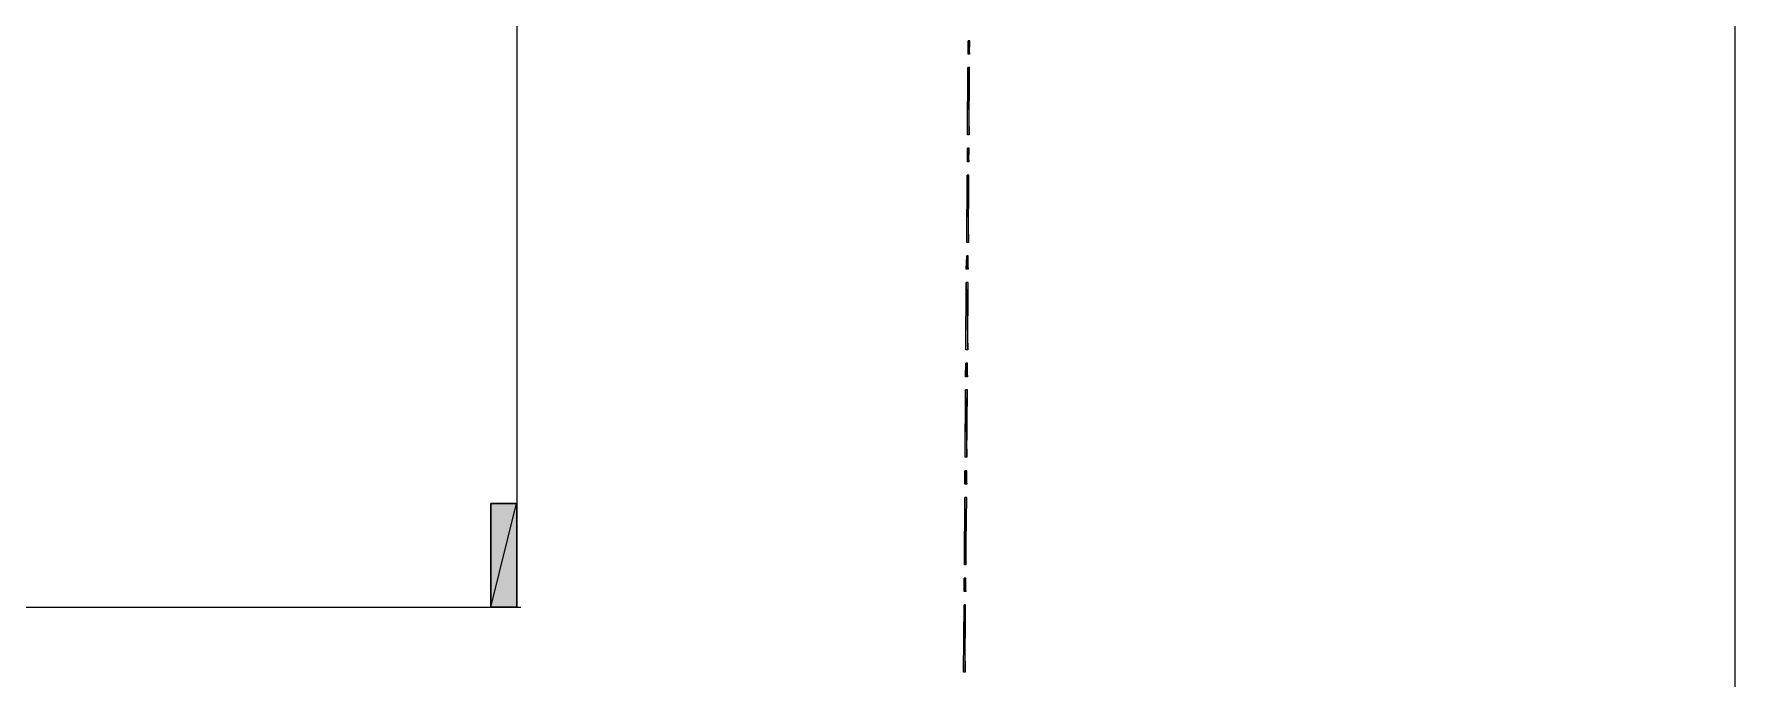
# Model space of a CAD drawing. Header units: feet. Extents: x 2272 to 4893, y 337 to 2916.
# Drawn here: x 4499.5 to 4892.6, y 2149.5 to 2298.4 of the extents above; entities that cross this region are included whole.
import ezdxf

# ---------------------------------------------------------------- set-up
doc = ezdxf.new("R2010")
doc.units = ezdxf.units.FT

msp = doc.modelspace()

# ---------------------------------------------------------------- hatches: boundary and pattern name
at = {"true_color": 0x999999, "transparency": 33554687}
h = msp.add_hatch(color=253, dxfattribs=at)
h.paths.add_polyline_path([(4715.81, 2296.86), (4715.385, 2296.86), (4715.712, 2293.759)])
h.paths.add_polyline_path([(4715.385, 2296.86), (4715.712, 2293.759), (4715.385, 2293.759)])
h = msp.add_hatch(color=253, dxfattribs=at)
h.paths.add_polyline_path([(4715.81, 2296.86), (4715.385, 2296.86), (4715.712, 2293.759)])
h.paths.add_polyline_path([(4715.385, 2296.86), (4715.712, 2293.759), (4715.385, 2293.759)])
h = msp.add_hatch(color=253, dxfattribs=at)
h.paths.add_polyline_path([(4715.712, 2290.691), (4715.32, 2290.691), (4715.646, 2275.153)])
h.paths.add_polyline_path([(4715.32, 2290.691), (4715.646, 2275.153), (4715.222, 2275.153)])
h = msp.add_hatch(color=253, dxfattribs=at)
h.paths.add_polyline_path([(4715.712, 2290.691), (4715.32, 2290.691), (4715.646, 2275.153)])
h.paths.add_polyline_path([(4715.32, 2290.691), (4715.646, 2275.153), (4715.222, 2275.153)])
h = msp.add_hatch(color=253, dxfattribs=at)
h.paths.add_polyline_path([(4715.646, 2272.053), (4715.222, 2272.053), (4715.548, 2268.952)])
h.paths.add_polyline_path([(4715.222, 2272.053), (4715.548, 2268.952), (4715.222, 2268.952)])
h = msp.add_hatch(color=253, dxfattribs=at)
h.paths.add_polyline_path([(4715.646, 2272.053), (4715.222, 2272.053), (4715.548, 2268.952)])
h.paths.add_polyline_path([(4715.222, 2272.053), (4715.548, 2268.952), (4715.222, 2268.952)])
h = msp.add_hatch(color=253, dxfattribs=at)
h.paths.add_polyline_path([(4715.548, 2265.851), (4715.157, 2265.851), (4715.483, 2250.314)])
h.paths.add_polyline_path([(4715.157, 2265.851), (4715.483, 2250.314), (4715.059, 2250.314)])
h = msp.add_hatch(color=253, dxfattribs=at)
h.paths.add_polyline_path([(4715.548, 2265.851), (4715.157, 2265.851), (4715.483, 2250.314)])
h.paths.add_polyline_path([(4715.157, 2265.851), (4715.483, 2250.314), (4715.059, 2250.314)])
h = msp.add_hatch(color=253, dxfattribs=at)
h.paths.add_polyline_path([(4715.385, 2247.245), (4715.059, 2247.245), (4715.385, 2244.145)])
h.paths.add_polyline_path([(4715.059, 2247.245), (4715.385, 2244.145), (4714.961, 2244.145)])
h = msp.add_hatch(color=253, dxfattribs=at)
h.paths.add_polyline_path([(4715.385, 2247.245), (4715.059, 2247.245), (4715.385, 2244.145)])
h.paths.add_polyline_path([(4715.059, 2247.245), (4715.385, 2244.145), (4714.961, 2244.145)])
h = msp.add_hatch(color=253, dxfattribs=at)
h.paths.add_polyline_path([(4715.385, 2241.044), (4714.961, 2241.044), (4715.32, 2225.507)])
h.paths.add_polyline_path([(4714.961, 2241.044), (4715.32, 2225.507), (4714.896, 2225.507)])
h = msp.add_hatch(color=253, dxfattribs=at)
h.paths.add_polyline_path([(4715.385, 2241.044), (4714.961, 2241.044), (4715.32, 2225.507)])
h.paths.add_polyline_path([(4714.961, 2241.044), (4715.32, 2225.507), (4714.896, 2225.507)])
h = msp.add_hatch(color=253, dxfattribs=at)
h.paths.add_polyline_path([(4715.222, 2222.406), (4714.896, 2222.406), (4715.222, 2219.305)])
h.paths.add_polyline_path([(4714.896, 2222.406), (4715.222, 2219.305), (4714.798, 2219.305)])
h = msp.add_hatch(color=253, dxfattribs=at)
h.paths.add_polyline_path([(4715.222, 2222.406), (4714.896, 2222.406), (4715.222, 2219.305)])
h.paths.add_polyline_path([(4714.896, 2222.406), (4715.222, 2219.305), (4714.798, 2219.305)])
h = msp.add_hatch(color=253, dxfattribs=at)
h.paths.add_polyline_path([(4715.222, 2216.236), (4714.798, 2216.236), (4715.059, 2200.699)])
h.paths.add_polyline_path([(4714.798, 2216.236), (4715.059, 2200.699), (4714.732, 2200.699)])
h = msp.add_hatch(color=253, dxfattribs=at)
h.paths.add_polyline_path([(4715.222, 2216.236), (4714.798, 2216.236), (4715.059, 2200.699)])
h.paths.add_polyline_path([(4714.798, 2216.236), (4715.059, 2200.699), (4714.732, 2200.699)])
h = msp.add_hatch(color=253, dxfattribs=at)
h.paths.add_polyline_path([(4715.059, 2197.598), (4714.635, 2197.598), (4715.059, 2194.498)])
h.paths.add_polyline_path([(4714.635, 2197.598), (4715.059, 2194.498), (4714.635, 2194.498)])
h = msp.add_hatch(color=253, dxfattribs=at)
h.paths.add_polyline_path([(4715.059, 2197.598), (4714.635, 2197.598), (4715.059, 2194.498)])
h.paths.add_polyline_path([(4714.635, 2197.598), (4715.059, 2194.498), (4714.635, 2194.498)])
at = {"true_color": 0x4d4d4d, "transparency": 33554687}
h = msp.add_hatch(color=251, dxfattribs=at)
h.paths.add_polyline_path([(4605.091, 2189.993), (4605.091, 2166.1), (4611.032, 2189.993)])
h.paths.add_polyline_path([(4605.091, 2166.1), (4611.032, 2189.993), (4611.032, 2166.1)])
at = {"true_color": 0x999999, "transparency": 33554687}
h = msp.add_hatch(color=253, dxfattribs=at)
h.paths.add_polyline_path([(4715.059, 2191.397), (4714.635, 2191.397), (4714.896, 2175.86)])
h.paths.add_polyline_path([(4714.635, 2191.397), (4714.896, 2175.86), (4714.569, 2175.86)])
h = msp.add_hatch(color=253, dxfattribs=at)
h.paths.add_polyline_path([(4715.059, 2191.397), (4714.635, 2191.397), (4714.896, 2175.86)])
h.paths.add_polyline_path([(4714.635, 2191.397), (4714.896, 2175.86), (4714.569, 2175.86)])
h = msp.add_hatch(color=253, dxfattribs=at)
h.paths.add_polyline_path([(4714.896, 2172.791), (4714.471, 2172.791), (4714.896, 2169.69)])
h.paths.add_polyline_path([(4714.471, 2172.791), (4714.896, 2169.69), (4714.471, 2169.69)])
h = msp.add_hatch(color=253, dxfattribs=at)
h.paths.add_polyline_path([(4714.896, 2172.791), (4714.471, 2172.791), (4714.896, 2169.69)])
h.paths.add_polyline_path([(4714.471, 2172.791), (4714.896, 2169.69), (4714.471, 2169.69)])
h = msp.add_hatch(color=253, dxfattribs=at)
h.paths.add_polyline_path([(4714.798, 2166.59), (4714.471, 2166.59), (4714.732, 2151.052)])
h.paths.add_polyline_path([(4714.471, 2166.59), (4714.732, 2151.052), (4714.308, 2151.052)])
h = msp.add_hatch(color=253, dxfattribs=at)
h.paths.add_polyline_path([(4714.798, 2166.59), (4714.471, 2166.59), (4714.732, 2151.052)])
h.paths.add_polyline_path([(4714.471, 2166.59), (4714.732, 2151.052), (4714.308, 2151.052)])

# ---------------------------------------------------------------- linework, layer by layer
msp.add_line((4892.649, 2915.521), (4892.649, 337.13))
at = {"color": 253, "linetype": 'Continuous', "lineweight": -2, "true_color": 0x999999, "transparency": 33554687}
for points in [[(4611.097, 2343.145), (4611.097, 2166.1), (4611.097, 2166.1)], [(4324.085, 2166.1), (4612.011, 2166.1), (4612.011, 2166.1)]]:
    msp.add_lwpolyline(points, dxfattribs=at)
for points in [[(4715.81, 2296.86), (4715.385, 2296.86), (4715.712, 2293.759)], [(4715.385, 2296.86), (4715.712, 2293.759), (4715.385, 2293.759)], [(4715.81, 2296.86), (4715.385, 2296.86), (4715.712, 2293.759)], [(4715.385, 2296.86), (4715.712, 2293.759), (4715.385, 2293.759)], [(4715.32, 2290.691), (4715.646, 2275.153), (4715.222, 2275.153)], [(4715.32, 2290.691), (4715.646, 2275.153), (4715.222, 2275.153)], [(4715.712, 2290.691), (4715.32, 2290.691), (4715.646, 2275.153)], [(4715.712, 2290.691), (4715.32, 2290.691), (4715.646, 2275.153)], [(4715.646, 2272.053), (4715.222, 2272.053), (4715.548, 2268.952)], [(4715.222, 2272.053), (4715.548, 2268.952), (4715.222, 2268.952)], [(4715.646, 2272.053), (4715.222, 2272.053), (4715.548, 2268.952)], [(4715.222, 2272.053), (4715.548, 2268.952), (4715.222, 2268.952)], [(4715.157, 2265.851), (4715.483, 2250.314), (4715.059, 2250.314)], [(4715.157, 2265.851), (4715.483, 2250.314), (4715.059, 2250.314)], [(4715.548, 2265.851), (4715.157, 2265.851), (4715.483, 2250.314)], [(4715.548, 2265.851), (4715.157, 2265.851), (4715.483, 2250.314)], [(4715.059, 2247.245), (4715.385, 2244.145), (4714.961, 2244.145)], [(4715.059, 2247.245), (4715.385, 2244.145), (4714.961, 2244.145)], [(4715.385, 2247.245), (4715.059, 2247.245), (4715.385, 2244.145)], [(4715.385, 2247.245), (4715.059, 2247.245), (4715.385, 2244.145)], [(4714.961, 2241.044), (4715.32, 2225.507), (4714.896, 2225.507)], [(4714.961, 2241.044), (4715.32, 2225.507), (4714.896, 2225.507)], [(4715.385, 2241.044), (4714.961, 2241.044), (4715.32, 2225.507)], [(4715.385, 2241.044), (4714.961, 2241.044), (4715.32, 2225.507)], [(4714.896, 2222.406), (4715.222, 2219.305), (4714.798, 2219.305)], [(4714.896, 2222.406), (4715.222, 2219.305), (4714.798, 2219.305)], [(4715.222, 2222.406), (4714.896, 2222.406), (4715.222, 2219.305)], [(4715.222, 2222.406), (4714.896, 2222.406), (4715.222, 2219.305)], [(4714.798, 2216.236), (4715.059, 2200.699), (4714.732, 2200.699)], [(4714.798, 2216.236), (4715.059, 2200.699), (4714.732, 2200.699)], [(4715.222, 2216.236), (4714.798, 2216.236), (4715.059, 2200.699)], [(4715.222, 2216.236), (4714.798, 2216.236), (4715.059, 2200.699)], [(4715.059, 2197.598), (4714.635, 2197.598), (4715.059, 2194.498)], [(4714.635, 2197.598), (4715.059, 2194.498), (4714.635, 2194.498)], [(4715.059, 2197.598), (4714.635, 2197.598), (4715.059, 2194.498)], [(4714.635, 2197.598), (4715.059, 2194.498), (4714.635, 2194.498)], [(4605.091, 2189.993), (4611.032, 2189.993), (4611.032, 2166.1), (4605.091, 2166.1)], [(4714.635, 2191.397), (4714.896, 2175.86), (4714.569, 2175.86)], [(4714.635, 2191.397), (4714.896, 2175.86), (4714.569, 2175.86)], [(4715.059, 2191.397), (4714.635, 2191.397), (4714.896, 2175.86)], [(4715.059, 2191.397), (4714.635, 2191.397), (4714.896, 2175.86)], [(4714.896, 2172.791), (4714.471, 2172.791), (4714.896, 2169.69)], [(4714.471, 2172.791), (4714.896, 2169.69), (4714.471, 2169.69)], [(4714.896, 2172.791), (4714.471, 2172.791), (4714.896, 2169.69)], [(4714.471, 2172.791), (4714.896, 2169.69), (4714.471, 2169.69)], [(4714.471, 2166.59), (4714.732, 2151.052), (4714.308, 2151.052)], [(4714.471, 2166.59), (4714.732, 2151.052), (4714.308, 2151.052)], [(4714.798, 2166.59), (4714.471, 2166.59), (4714.732, 2151.052)], [(4714.798, 2166.59), (4714.471, 2166.59), (4714.732, 2151.052)]]:
    msp.add_lwpolyline(points, close=True, dxfattribs=at)
at = {"color": 251, "linetype": 'Continuous', "lineweight": -2, "true_color": 0x4d4d4d, "transparency": 33554687}
for points in [[(4605.091, 2189.993), (4605.091, 2166.1), (4611.032, 2189.993)], [(4605.091, 2166.1), (4611.032, 2189.993), (4611.032, 2166.1)]]:
    msp.add_lwpolyline(points, close=True, dxfattribs=at)

doc.saveas('drawing.dxf')
